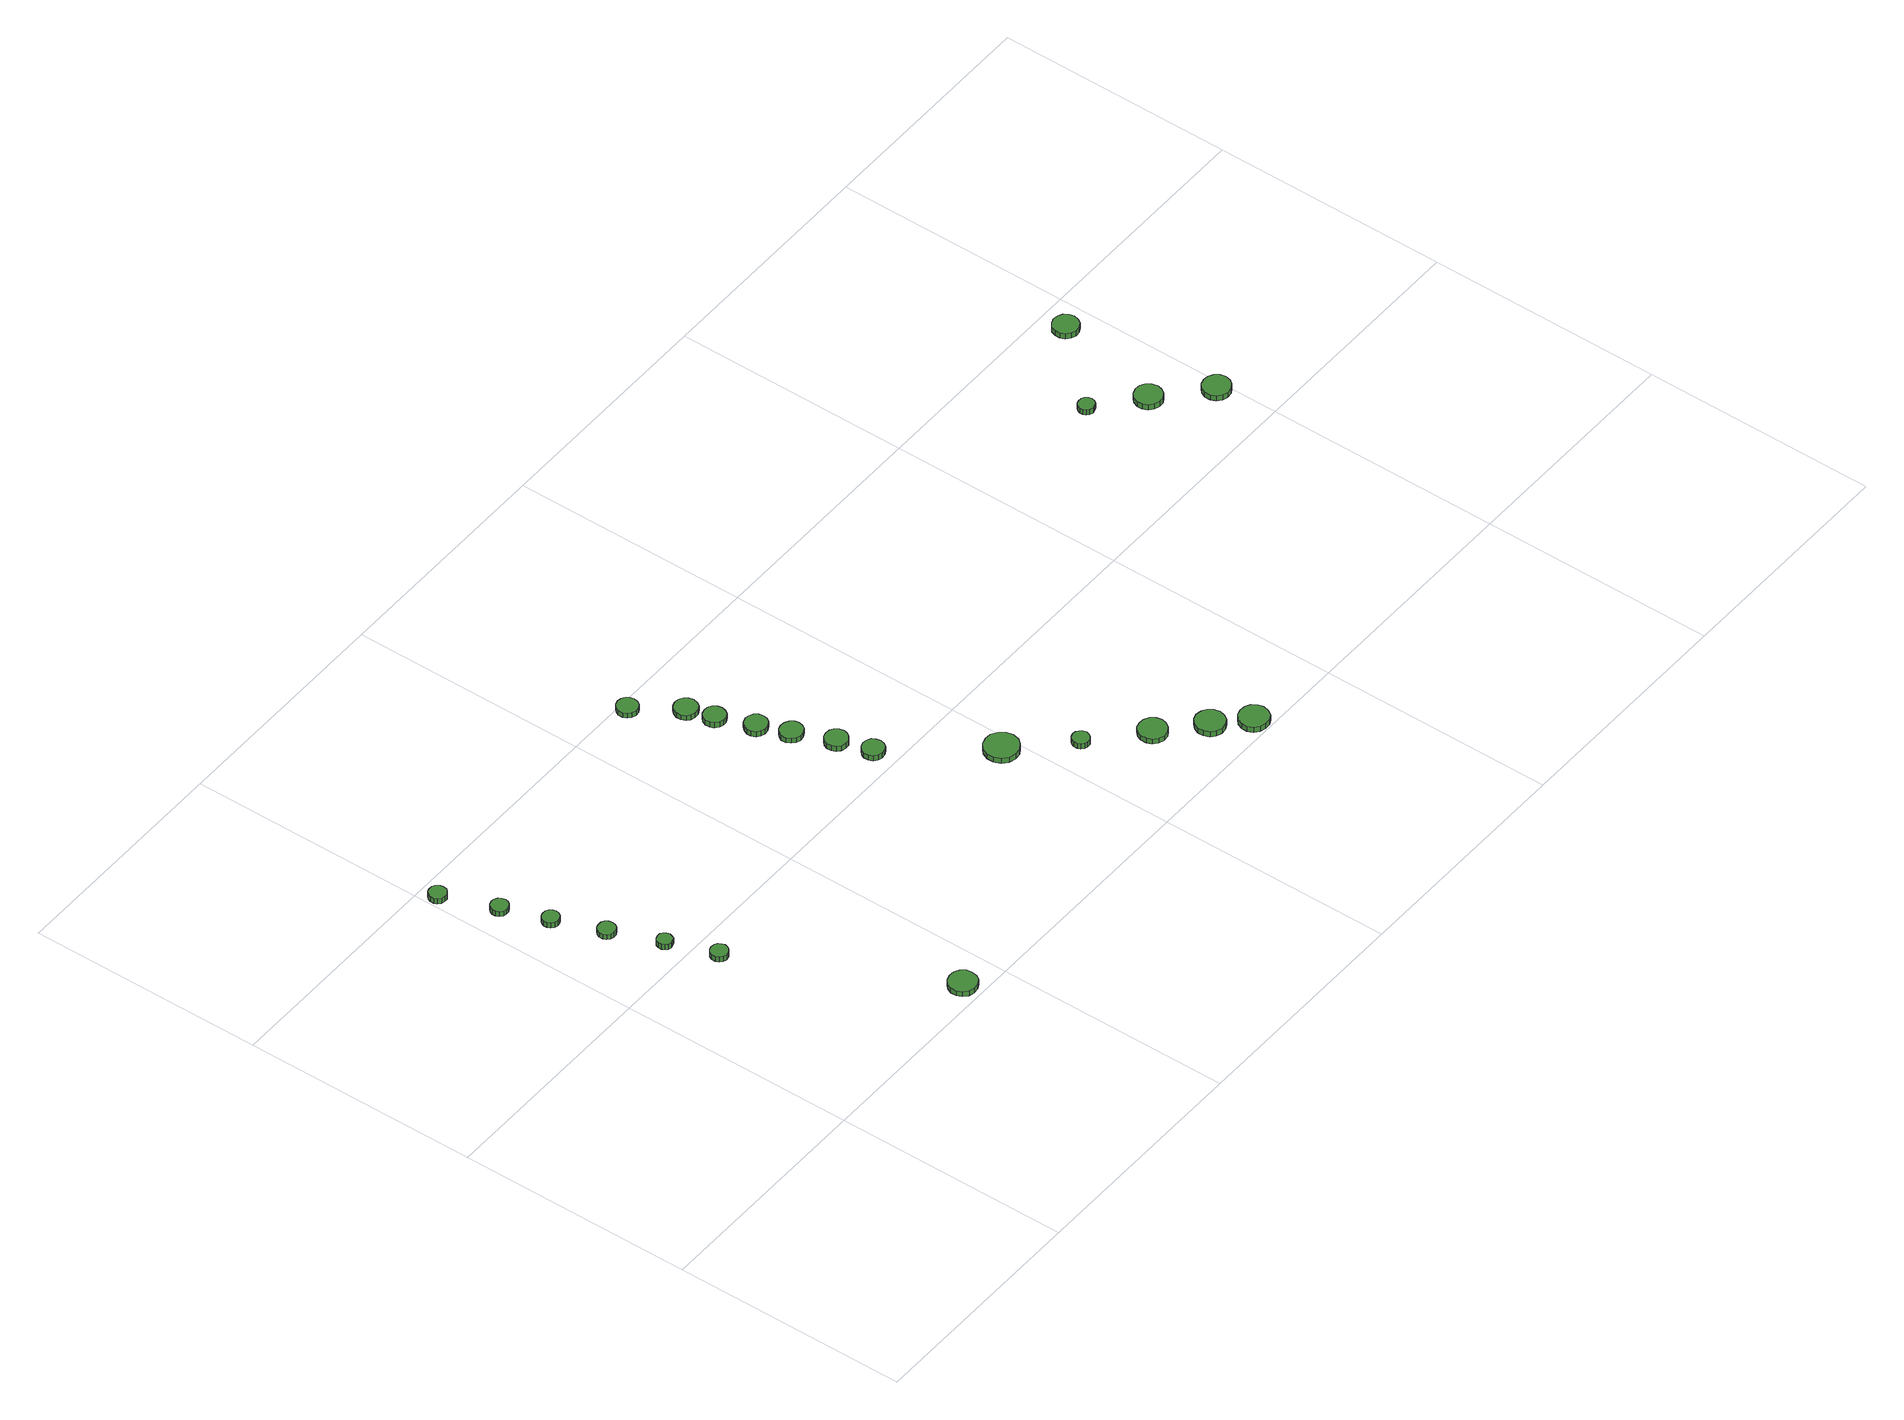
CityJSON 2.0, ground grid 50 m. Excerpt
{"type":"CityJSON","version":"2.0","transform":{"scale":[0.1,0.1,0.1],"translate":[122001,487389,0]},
"CityObjects":{
"tree1":{"type":"SolitaryVegetationObject","attributes":{"function":"something"},"geometry":[{"type":"MultiSurface","lod":"1","boundaries":[[[0,1,2,3,4,5,6,7,8,9,10,11,12,13,14]],[[15,16,17,18,19,20,21,22,23,24,25,26,27,28,29]],[[0,29,28,1]],[[1,28,27,2]],[[2,27,26,3]],[[3,26,25,4]],[[4,25,24,5]],[[5,24,23,6]],[[6,23,22,7]],[[7,22,21,8]],[[8,21,20,9]],[[9,20,19,10]],[[10,19,18,11]],[[11,18,17,12]],[[12,17,16,13]],[[13,16,15,14]],[[14,15,29,0]]]}]},
"tree2":{"type":"SolitaryVegetationObject","attributes":{"function":"something"},"geometry":[{"type":"MultiSurface","lod":"1","boundaries":[[[30,31,32,33,34,35,36,37,38,39,40,41,42,43,44]],[[45,46,47,48,49,50,51,52,53,54,55,56,57,58,59]],[[30,59,58,31]],[[31,58,57,32]],[[32,57,56,33]],[[33,56,55,34]],[[34,55,54,35]],[[35,54,53,36]],[[36,53,52,37]],[[37,52,51,38]],[[38,51,50,39]],[[39,50,49,40]],[[40,49,48,41]],[[41,48,47,42]],[[42,47,46,43]],[[43,46,45,44]],[[44,45,59,30]]]}]},
"tree3":{"type":"SolitaryVegetationObject","attributes":{"function":"something"},"geometry":[{"type":"MultiSurface","lod":"1","boundaries":[[[60,61,62,63,64,65,66,67,68,69,70,71,72,73,74]],[[75,76,77,78,79,80,81,82,83,84,85,86,87,88,89]],[[60,89,88,61]],[[61,88,87,62]],[[62,87,86,63]],[[63,86,85,64]],[[64,85,84,65]],[[65,84,83,66]],[[66,83,82,67]],[[67,82,81,68]],[[68,81,80,69]],[[69,80,79,70]],[[70,79,78,71]],[[71,78,77,72]],[[72,77,76,73]],[[73,76,75,74]],[[74,75,89,60]]]}]},
"tree4":{"type":"SolitaryVegetationObject","attributes":{"function":"something"},"geometry":[{"type":"MultiSurface","lod":"1","boundaries":[[[90,91,92,93,94,95,96,97,98,99,100,101,102,103,104]],[[105,106,107,108,109,110,111,112,113,114,115,116,117,118,119]],[[90,119,118,91]],[[91,118,117,92]],[[92,117,116,93]],[[93,116,115,94]],[[94,115,114,95]],[[95,114,113,96]],[[96,113,112,97]],[[97,112,111,98]],[[98,111,110,99]],[[99,110,109,100]],[[100,109,108,101]],[[101,108,107,102]],[[102,107,106,103]],[[103,106,105,104]],[[104,105,119,90]]]}]},
"tree5":{"type":"SolitaryVegetationObject","attributes":{"function":"something"},"geometry":[{"type":"MultiSurface","lod":"1","boundaries":[[[120,121,122,123,124,125,126,127,128,129,130,131,132,133,134]],[[135,136,137,138,139,140,141,142,143,144,145,146,147,148,149]],[[120,149,148,121]],[[121,148,147,122]],[[122,147,146,123]],[[123,146,145,124]],[[124,145,144,125]],[[125,144,143,126]],[[126,143,142,127]],[[127,142,141,128]],[[128,141,140,129]],[[129,140,139,130]],[[130,139,138,131]],[[131,138,137,132]],[[132,137,136,133]],[[133,136,135,134]],[[134,135,149,120]]]}]},
"tree6":{"type":"SolitaryVegetationObject","attributes":{"function":"something"},"geometry":[{"type":"MultiSurface","lod":"1","boundaries":[[[150,151,152,153,154,155,156,157,158,159,160,161,162,163,164]],[[165,166,167,168,169,170,171,172,173,174,175,176,177,178,179]],[[150,179,178,151]],[[151,178,177,152]],[[152,177,176,153]],[[153,176,175,154]],[[154,175,174,155]],[[155,174,173,156]],[[156,173,172,157]],[[157,172,171,158]],[[158,171,170,159]],[[159,170,169,160]],[[160,169,168,161]],[[161,168,167,162]],[[162,167,166,163]],[[163,166,165,164]],[[164,165,179,150]]]}]},
"tree7":{"type":"SolitaryVegetationObject","attributes":{"function":"something"},"geometry":[{"type":"MultiSurface","lod":"1","boundaries":[[[180,181,182,183,184,185,186,187,188,189,190,191,192,193,194]],[[195,196,197,198,199,200,201,202,203,204,205,206,207,208,209]],[[180,209,208,181]],[[181,208,207,182]],[[182,207,206,183]],[[183,206,205,184]],[[184,205,204,185]],[[185,204,203,186]],[[186,203,202,187]],[[187,202,201,188]],[[188,201,200,189]],[[189,200,199,190]],[[190,199,198,191]],[[191,198,197,192]],[[192,197,196,193]],[[193,196,195,194]],[[194,195,209,180]]]}]},
"tree8":{"type":"SolitaryVegetationObject","attributes":{"function":"something"},"geometry":[{"type":"MultiSurface","lod":"1","boundaries":[[[210,211,212,213,214,215,216,217,218,219,220,221,222,223,224]],[[225,226,227,228,229,230,231,232,233,234,235,236,237,238,239]],[[210,239,238,211]],[[211,238,237,212]],[[212,237,236,213]],[[213,236,235,214]],[[214,235,234,215]],[[215,234,233,216]],[[216,233,232,217]],[[217,232,231,218]],[[218,231,230,219]],[[219,230,229,220]],[[220,229,228,221]],[[221,228,227,222]],[[222,227,226,223]],[[223,226,225,224]],[[224,225,239,210]]]}]},
"tree9":{"type":"SolitaryVegetationObject","attributes":{"function":"something"},"geometry":[{"type":"MultiSurface","lod":"1","boundaries":[[[240,241,242,243,244,245,246,247,248,249,250,251,252,253,254]],[[255,256,257,258,259,260,261,262,263,264,265,266,267,268,269]],[[240,269,268,241]],[[241,268,267,242]],[[242,267,266,243]],[[243,266,265,244]],[[244,265,264,245]],[[245,264,263,246]],[[246,263,262,247]],[[247,262,261,248]],[[248,261,260,249]],[[249,260,259,250]],[[250,259,258,251]],[[251,258,257,252]],[[252,257,256,253]],[[253,256,255,254]],[[254,255,269,240]]]}]},
"tree10":{"type":"SolitaryVegetationObject","attributes":{"function":"something"},"geometry":[{"type":"MultiSurface","lod":"1","boundaries":[[[270,271,272,273,274,275,276,277,278,279,280,281,282,283,284]],[[285,286,287,288,289,290,291,292,293,294,295,296,297,298,299]],[[270,299,298,271]],[[271,298,297,272]],[[272,297,296,273]],[[273,296,295,274]],[[274,295,294,275]],[[275,294,293,276]],[[276,293,292,277]],[[277,292,291,278]],[[278,291,290,279]],[[279,290,289,280]],[[280,289,288,281]],[[281,288,287,282]],[[282,287,286,283]],[[283,286,285,284]],[[284,285,299,270]]]}]},
"tree11":{"type":"SolitaryVegetationObject","attributes":{"function":"something"},"geometry":[{"type":"MultiSurface","lod":"1","boundaries":[[[300,301,302,303,304,305,306,307,308,309,310,311,312,313,314]],[[315,316,317,318,319,320,321,322,323,324,325,326,327,328,329]],[[300,329,328,301]],[[301,328,327,302]],[[302,327,326,303]],[[303,326,325,304]],[[304,325,324,305]],[[305,324,323,306]],[[306,323,322,307]],[[307,322,321,308]],[[308,321,320,309]],[[309,320,319,310]],[[310,319,318,311]],[[311,318,317,312]],[[312,317,316,313]],[[313,316,315,314]],[[314,315,329,300]]]}]},
"tree12":{"type":"SolitaryVegetationObject","attributes":{"function":"something"},"geometry":[{"type":"MultiSurface","lod":"1","boundaries":[[[330,331,332,333,334,335,336,337,338,339,340,341,342,343,344]],[[345,346,347,348,349,350,351,352,353,354,355,356,357,358,359]],[[330,359,358,331]],[[331,358,357,332]],[[332,357,356,333]],[[333,356,355,334]],[[334,355,354,335]],[[335,354,353,336]],[[336,353,352,337]],[[337,352,351,338]],[[338,351,350,339]],[[339,350,349,340]],[[340,349,348,341]],[[341,348,347,342]],[[342,347,346,343]],[[343,346,345,344]],[[344,345,359,330]]]}]},
"tree13":{"type":"SolitaryVegetationObject","attributes":{"function":"something"},"geometry":[{"type":"MultiSurface","lod":"1","boundaries":[[[360,361,362,363,364,365,366,367,368,369,370,371,372,373,374]],[[375,376,377,378,379,380,381,382,383,384,385,386,387,388,389]],[[360,389,388,361]],[[361,388,387,362]],[[362,387,386,363]],[[363,386,385,364]],[[364,385,384,365]],[[365,384,383,366]],[[366,383,382,367]],[[367,382,381,368]],[[368,381,380,369]],[[369,380,379,370]],[[370,379,378,371]],[[371,378,377,372]],[[372,377,376,373]],[[373,376,375,374]],[[374,375,389,360]]]}]},
"tree14":{"type":"SolitaryVegetationObject","attributes":{"function":"something"},"geometry":[{"type":"MultiSurface","lod":"1","boundaries":[[[390,391,392,393,394,395,396,397,398,399,400,401,402,403,404]],[[405,406,407,408,409,410,411,412,413,414,415,416,417,418,419]],[[390,419,418,391]],[[391,418,417,392]],[[392,417,416,393]],[[393,416,415,394]],[[394,415,414,395]],[[395,414,413,396]],[[396,413,412,397]],[[397,412,411,398]],[[398,411,410,399]],[[399,410,409,400]],[[400,409,408,401]],[[401,408,407,402]],[[402,407,406,403]],[[403,406,405,404]],[[404,405,419,390]]]}]},
"tree15":{"type":"SolitaryVegetationObject","attributes":{"function":"something"},"geometry":[{"type":"MultiSurface","lod":"1","boundaries":[[[420,421,422,423,424,425,426,427,428,429,430,431,432,433,434]],[[435,436,437,438,439,440,441,442,443,444,445,446,447,448,449]],[[420,449,448,421]],[[421,448,447,422]],[[422,447,446,423]],[[423,446,445,424]],[[424,445,444,425]],[[425,444,443,426]],[[426,443,442,427]],[[427,442,441,428]],[[428,441,440,429]],[[429,440,439,430]],[[430,439,438,431]],[[431,438,437,432]],[[432,437,436,433]],[[433,436,435,434]],[[434,435,449,420]]]}]},
"tree16":{"type":"SolitaryVegetationObject","attributes":{"function":"something"},"geometry":[{"type":"MultiSurface","lod":"1","boundaries":[[[450,451,452,453,454,455,456,457,458,459,460,461,462,463,464]],[[465,466,467,468,469,470,471,472,473,474,475,476,477,478,479]],[[450,479,478,451]],[[451,478,477,452]],[[452,477,476,453]],[[453,476,475,454]],[[454,475,474,455]],[[455,474,473,456]],[[456,473,472,457]],[[457,472,471,458]],[[458,471,470,459]],[[459,470,469,460]],[[460,469,468,461]],[[461,468,467,462]],[[462,467,466,463]],[[463,466,465,464]],[[464,465,479,450]]]}]},
"tree17":{"type":"SolitaryVegetationObject","attributes":{"function":"something"},"geometry":[{"type":"MultiSurface","lod":"1","boundaries":[[[480,481,482,483,484,485,486,487,488,489,490,491,492,493,494]],[[495,496,497,498,499,500,501,502,503,504,505,506,507,508,509]],[[480,509,508,481]],[[481,508,507,482]],[[482,507,506,483]],[[483,506,505,484]],[[484,505,504,485]],[[485,504,503,486]],[[486,503,502,487]],[[487,502,501,488]],[[488,501,500,489]],[[489,500,499,490]],[[490,499,498,491]],[[491,498,497,492]],[[492,497,496,493]],[[493,496,495,494]],[[494,495,509,480]]]}]},
"tree18":{"type":"SolitaryVegetationObject","attributes":{"function":"something"},"geometry":[{"type":"MultiSurface","lod":"1","boundaries":[[[510,511,512,513,514,515,516,517,518,519,520,521,522,523,524]],[[525,526,527,528,529,530,531,532,533,534,535,536,537,538,539]],[[510,539,538,511]],[[511,538,537,512]],[[512,537,536,513]],[[513,536,535,514]],[[514,535,534,515]],[[515,534,533,516]],[[516,533,532,517]],[[517,532,531,518]],[[518,531,530,519]],[[519,530,529,520]],[[520,529,528,521]],[[521,528,527,522]],[[522,527,526,523]],[[523,526,525,524]],[[524,525,539,510]]]}]},
"tree19":{"type":"SolitaryVegetationObject","attributes":{"function":"something"},"geometry":[{"type":"MultiSurface","lod":"1","boundaries":[[[540,541,542,543,544,545,546,547,548,549,550,551,552,553,554]],[[555,556,557,558,559,560,561,562,563,564,565,566,567,568,569]],[[540,569,568,541]],[[541,568,567,542]],[[542,567,566,543]],[[543,566,565,544]],[[544,565,564,545]],[[545,564,563,546]],[[546,563,562,547]],[[547,562,561,548]],[[548,561,560,549]],[[549,560,559,550]],[[550,559,558,551]],[[551,558,557,552]],[[552,557,556,553]],[[553,556,555,554]],[[554,555,569,540]]]}]},
"tree20":{"type":"SolitaryVegetationObject","attributes":{"function":"something"},"geometry":[{"type":"MultiSurface","lod":"1","boundaries":[[[570,571,572,573,574,575,576,577,578,579,580,581,582,583,584]],[[585,586,587,588,589,590,591,592,593,594,595,596,597,598,599]],[[570,599,598,571]],[[571,598,597,572]],[[572,597,596,573]],[[573,596,595,574]],[[574,595,594,575]],[[575,594,593,576]],[[576,593,592,577]],[[577,592,591,578]],[[578,591,590,579]],[[579,590,589,580]],[[580,589,588,581]],[[581,588,587,582]],[[582,587,586,583]],[[583,586,585,584]],[[584,585,599,570]]]}]},
"tree21":{"type":"SolitaryVegetationObject","attributes":{"function":"something"},"geometry":[{"type":"MultiSurface","lod":"1","boundaries":[[[600,601,602,603,604,605,606,607,608,609,610,611,612,613,614]],[[615,616,617,618,619,620,621,622,623,624,625,626,627,628,629]],[[600,629,628,601]],[[601,628,627,602]],[[602,627,626,603]],[[603,626,625,604]],[[604,625,624,605]],[[605,624,623,606]],[[606,623,622,607]],[[607,622,621,608]],[[608,621,620,609]],[[609,620,619,610]],[[610,619,618,611]],[[611,618,617,612]],[[612,617,616,613]],[[613,616,615,614]],[[614,615,629,600]]]}]},
"tree22":{"type":"SolitaryVegetationObject","attributes":{"function":"something"},"geometry":[{"type":"MultiSurface","lod":"1","boundaries":[[[630,631,632,633,634,635,636,637,638,639,640,641,642,643,644]],[[645,646,647,648,649,650,651,652,653,654,655,656,657,658,659]],[[630,659,658,631]],[[631,658,657,632]],[[632,657,656,633]],[[633,656,655,634]],[[634,655,654,635]],[[635,654,653,636]],[[636,653,652,637]],[[637,652,651,638]],[[638,651,650,639]],[[639,650,649,640]],[[640,649,648,641]],[[641,648,647,642]],[[642,647,646,643]],[[643,646,645,644]],[[644,645,659,630]]]}]},
"tree23":{"type":"SolitaryVegetationObject","attributes":{"function":"something"},"geometry":[{"type":"MultiSurface","lod":"1","boundaries":[[[660,661,662,663,664,665,666,667,668,669,670,671,672,673,674]],[[675,676,677,678,679,680,681,682,683,684,685,686,687,688,689]],[[660,689,688,661]],[[661,688,687,662]],[[662,687,686,663]],[[663,686,685,664]],[[664,685,684,665]],[[665,684,683,666]],[[666,683,682,667]],[[667,682,681,668]],[[668,681,680,669]],[[669,680,679,670]],[[670,679,678,671]],[[671,678,677,672]],[[672,677,676,673]],[[673,676,675,674]],[[674,675,689,660]]]}]}
},
"vertices":[
[41,963,15],[40,970,15],[35,977,15],[29,981,15],[21,981,15],[14,979,15],[8,974,15],[5,967,15],[5,959,15],[8,952,15],[14,947,15],[21,945,15],[29,945,15],[35,949,15],[40,955,15],[40,955,2],[35,949,2],[29,945,2],[21,945,2],[14,947,2],[8,952,2],[5,959,2],[5,967,2],[8,974,2],[14,979,2],[21,981,2],[29,981,2],[35,977,2],[40,970,2],[41,963,2],
[85,851,13],[83,859,13],[79,865,13],[72,869,13],[65,870,13],[57,867,13],[51,862,13],[48,855,13],[48,848,13],[51,841,13],[57,835,13],[65,833,13],[72,834,13],[79,838,13],[83,844,13],[83,844,1],[79,838,1],[72,834,1],[65,833,1],[57,835,1],[51,841,1],[48,848,1],[48,855,1],[51,862,1],[57,867,1],[65,870,1],[72,869,1],[79,865,1],[83,859,1],[85,851,1],
[117,757,13],[115,764,13],[111,770,13],[105,774,13],[97,774,13],[90,772,13],[85,767,13],[82,760,13],[82,753,13],[85,746,13],[90,741,13],[97,739,13],[105,740,13],[111,743,13],[115,749,13],[115,749,0],[111,743,0],[105,740,0],[97,739,0],[90,741,0],[85,746,0],[82,753,0],[82,760,0],[85,767,0],[90,772,0],[97,774,0],[105,774,0],[111,770,0],[115,764,0],[117,757,0],
[156,655,13],[154,663,13],[150,669,13],[143,673,13],[135,673,13],[128,671,13],[122,666,13],[119,659,13],[119,651,13],[122,644,13],[128,639,13],[135,637,13],[143,637,13],[150,641,13],[154,648,13],[154,648,1],[150,641,1],[143,637,1],[135,637,1],[128,639,1],[122,644,1],[119,651,1],[119,659,1],[122,666,1],[128,671,1],[135,673,1],[143,673,1],[150,669,1],[154,663,1],[156,655,1],
[195,551,13],[193,558,13],[190,563,13],[184,567,13],[177,567,13],[171,565,13],[166,561,13],[163,555,13],[163,548,13],[166,542,13],[171,537,13],[177,535,13],[184,536,13],[190,539,13],[193,545,13],[193,545,0],[190,539,0],[184,536,0],[177,535,0],[171,537,0],[166,542,0],[163,548,0],[163,555,0],[166,561,0],[171,565,0],[177,567,0],[184,567,0],[190,563,0],[193,558,0],[195,551,0],
[233,451,14],[231,458,14],[227,464,14],[221,468,14],[213,469,14],[206,467,14],[200,462,14],[197,455,14],[197,447,14],[200,440,14],[206,435,14],[213,433,14],[221,434,14],[227,438,14],[231,444,14],[231,444,1],[227,438,1],[221,434,1],[213,433,1],[206,435,1],[200,440,1],[197,447,1],[197,455,1],[200,462,1],[206,467,1],[213,469,1],[221,468,1],[227,464,1],[231,458,1],[233,451,1],
[447,37,18],[445,49,18],[438,59,18],[427,65,18],[415,66,18],[403,62,18],[394,54,18],[389,43,18],[389,31,18],[394,20,18],[403,11,18],[415,8,18],[427,9,18],[438,15,18],[445,25,18],[445,25,6],[438,15,6],[427,9,6],[415,8,6],[403,11,6],[394,20,6],[389,31,6],[389,43,6],[394,54,6],[403,62,6],[415,66,6],[427,65,6],[438,59,6],[445,49,6],[447,37,6],
[655,980,17],[653,989,17],[648,996,17],[640,1001,17],[631,1002,17],[622,999,17],[616,993,17],[612,985,17],[612,975,17],[616,967,17],[622,961,17],[631,958,17],[640,959,17],[648,964,17],[653,971,17],[653,971,5],[648,964,5],[640,959,5],[631,958,5],[622,961,5],[616,967,5],[612,975,5],[612,985,5],[616,993,5],[622,999,5],[631,1002,5],[640,1001,5],[648,996,5],[653,989,5],[655,980,5],
[736,837,15],[734,846,15],[729,854,15],[720,859,15],[711,860,15],[702,857,15],[695,851,15],[691,842,15],[691,832,15],[695,824,15],[702,817,15],[711,814,15],[720,815,15],[729,820,15],[734,828,15],[734,828,2],[729,820,2],[720,815,2],[711,814,2],[702,817,2],[695,824,2],[691,832,2],[691,842,2],[695,851,2],[702,857,2],[711,860,2],[720,859,2],[729,854,2],[734,846,2],[736,837,2],
[722,892,15],[719,902,15],[714,910,15],[705,915,15],[695,916,15],[685,913,15],[678,906,15],[674,897,15],[674,887,15],[678,877,15],[685,871,15],[695,868,15],[705,869,15],[714,874,15],[719,882,15],[719,882,3],[714,874,3],[705,869,3],[695,868,3],[685,871,3],[678,877,3],[674,887,3],[674,897,3],[678,906,3],[685,913,3],[695,916,3],[705,915,3],[714,910,3],[719,902,3],[722,892,3],
[766,762,14],[764,772,14],[758,780,14],[749,785,14],[740,786,14],[730,783,14],[723,776,14],[719,767,14],[719,757,14],[723,748,14],[730,742,14],[740,739,14],[749,740,14],[758,745,14],[764,753,14],[764,753,1],[758,745,1],[749,740,1],[740,739,1],[730,742,1],[723,748,1],[719,757,1],[719,767,1],[723,776,1],[730,783,1],[740,786,1],[749,785,1],[758,780,1],[764,772,1],[766,762,1],
[791,699,14],[789,708,14],[783,716,14],[774,721,14],[764,722,14],[755,719,14],[748,713,14],[743,704,14],[743,694,14],[748,685,14],[755,678,14],[764,675,14],[774,676,14],[783,681,14],[789,689,14],[789,689,2],[783,681,2],[774,676,2],[764,675,2],[755,678,2],[748,685,2],[743,694,2],[743,704,2],[748,713,2],[755,719,2],[764,722,2],[774,721,2],[783,716,2],[789,708,2],[791,699,2],
[839,545,20],[837,554,20],[832,562,20],[823,567,20],[814,568,20],[805,565,20],[798,558,20],[794,550,20],[794,540,20],[798,531,20],[805,525,20],[814,522,20],[823,523,20],[832,528,20],[837,535,20],[837,535,7],[832,528,7],[823,523,7],[814,522,7],[805,525,7],[798,531,7],[794,540,7],[794,550,7],[798,558,7],[805,565,7],[814,568,7],[823,567,7],[832,562,7],[837,554,7],[839,545,7],
[822,617,17],[820,627,17],[814,635,17],[806,640,17],[796,641,17],[786,638,17],[779,631,17],[775,622,17],[775,612,17],[779,603,17],[786,597,17],[796,594,17],[806,595,17],[814,600,17],[820,608,17],[820,608,4],[814,600,4],[806,595,4],[796,594,4],[786,597,4],[779,603,4],[775,612,4],[775,622,4],[779,631,4],[786,638,4],[796,641,4],[806,640,4],[814,635,4],[820,627,4],[822,617,4],
[999,357,21],[996,371,21],[987,383,21],[974,391,21],[960,392,21],[946,388,21],[935,378,21],[929,364,21],[929,350,21],[935,336,21],[946,326,21],[960,322,21],[974,323,21],[987,331,21],[996,342,21],[996,342,8],[987,331,8],[974,323,8],[960,322,8],[946,326,8],[935,336,8],[929,350,8],[929,364,8],[935,378,8],[946,388,8],[960,392,8],[974,391,8],[987,383,8],[996,371,8],[999,357,8],
[1091,255,16],[1089,262,16],[1085,268,16],[1079,272,16],[1071,273,16],[1064,270,16],[1059,265,16],[1056,259,16],[1056,251,16],[1059,244,16],[1064,239,16],[1071,237,16],[1079,238,16],[1085,242,16],[1089,248,16],[1089,248,3],[1085,242,3],[1079,238,3],[1071,237,3],[1064,239,3],[1059,244,3],[1056,251,3],[1056,259,3],[1059,265,3],[1064,270,3],[1071,273,3],[1079,272,3],[1085,268,3],[1089,262,3],[1091,255,3],
[1203,163,15],[1200,175,15],[1193,185,15],[1182,191,15],[1170,192,15],[1159,189,15],[1149,180,15],[1145,169,15],[1145,157,15],[1149,146,15],[1159,138,15],[1170,134,15],[1182,135,15],[1193,141,15],[1200,151,15],[1200,151,3],[1193,141,3],[1182,135,3],[1170,134,3],[1159,138,3],[1149,146,3],[1145,157,3],[1145,169,3],[1149,180,3],[1159,189,3],[1170,192,3],[1182,191,3],[1193,185,3],[1200,175,3],[1203,163,3],
[1285,90,15],[1282,103,15],[1275,113,15],[1264,119,15],[1251,121,15],[1239,117,15],[1230,108,15],[1225,97,15],[1225,84,15],[1230,72,15],[1239,64,15],[1251,60,15],[1264,61,15],[1275,67,15],[1282,78,15],[1282,78,2],[1275,67,2],[1264,61,2],[1251,60,2],[1239,64,2],[1230,72,2],[1225,84,2],[1225,97,2],[1230,108,2],[1239,117,2],[1251,121,2],[1264,119,2],[1275,113,2],[1282,103,2],[1285,90,2],
[1345,33,14],[1342,45,14],[1335,56,14],[1324,62,14],[1311,63,14],[1299,60,14],[1289,51,14],[1284,39,14],[1284,27,14],[1289,15,14],[1299,7,14],[1311,3,14],[1324,4,14],[1335,10,14],[1342,21,14],[1342,21,1],[1335,10,1],[1324,4,1],[1311,3,1],[1299,7,1],[1289,15,1],[1284,27,1],[1284,39,1],[1289,51,1],[1299,60,1],[1311,63,1],[1324,62,1],[1335,56,1],[1342,45,1],[1345,33,1],
[1804,779,24],[1802,786,24],[1798,791,24],[1792,795,24],[1785,795,24],[1778,793,24],[1773,789,24],[1770,782,24],[1770,775,24],[1773,769,24],[1778,764,24],[1785,762,24],[1792,763,24],[1798,766,24],[1802,772,24],[1802,772,11],[1798,766,11],[1792,763,11],[1785,762,11],[1778,764,11],[1773,769,11],[1770,775,11],[1770,782,11],[1773,789,11],[1778,793,11],[1785,795,11],[1792,795,11],[1798,791,11],[1802,786,11],[1804,779,11],
[1905,701,24],[1902,713,24],[1895,723,24],[1885,729,24],[1873,730,24],[1862,726,24],[1853,718,24],[1848,707,24],[1848,695,24],[1853,685,24],[1862,677,24],[1873,673,24],[1885,674,24],[1895,680,24],[1902,690,24],[1902,690,11],[1895,680,11],[1885,674,11],[1873,673,11],[1862,677,11],[1853,685,11],[1848,695,11],[1848,707,11],[1853,718,11],[1862,726,11],[1873,730,11],[1885,729,11],[1895,723,11],[1902,713,11],[1905,701,11],
[2001,615,24],[1998,627,24],[1991,636,24],[1981,642,24],[1969,643,24],[1958,640,24],[1949,632,24],[1944,621,24],[1944,609,24],[1949,598,24],[1958,590,24],[1969,587,24],[1981,588,24],[1991,594,24],[1998,603,24],[1998,603,11],[1991,594,11],[1981,588,11],[1969,587,11],[1958,590,11],[1949,598,11],[1944,609,11],[1944,621,11],[1949,632,11],[1958,640,11],[1969,643,11],[1981,642,11],[1991,636,11],[1998,627,11],[2001,615,11],
[1960,937,25],[1957,948,25],[1951,957,25],[1941,962,25],[1930,964,25],[1920,960,25],[1911,953,25],[1907,942,25],[1907,931,25],[1911,921,25],[1920,914,25],[1930,910,25],[1941,911,25],[1951,917,25],[1957,926,25],[1957,926,12],[1951,917,12],[1941,911,12],[1930,910,12],[1920,914,12],[1911,921,12],[1907,931,12],[1907,942,12],[1911,953,12],[1920,960,12],[1930,964,12],[1941,962,12],[1951,957,12],[1957,948,12],[1960,937,12]
]}
